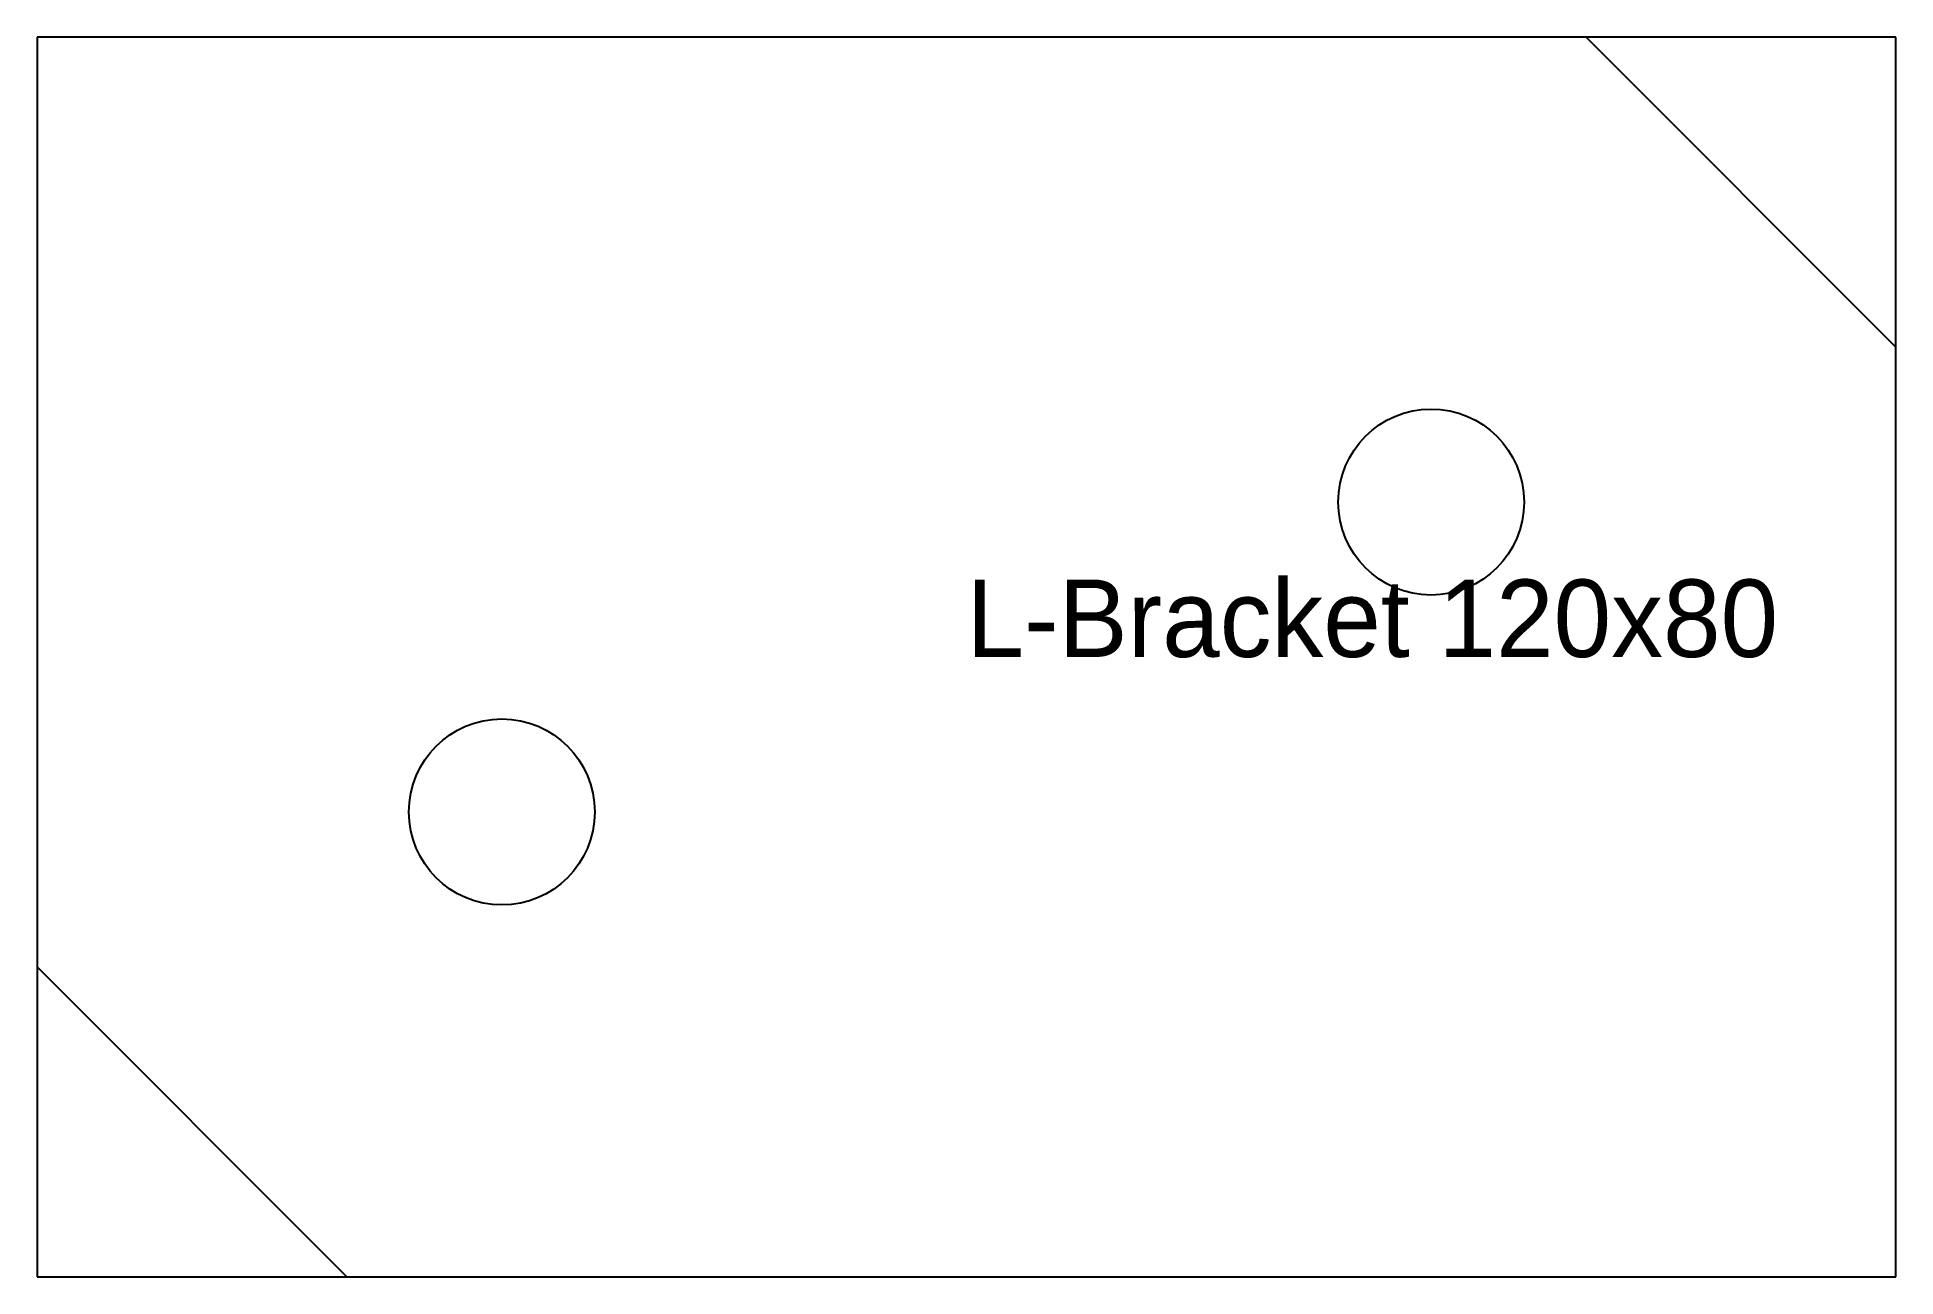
# Model space of a CAD drawing. Header units: metres. Extents: x 0 to 120, y 0 to 80.
import ezdxf

# ---------------------------------------------------------------- set-up
doc = ezdxf.new("R2010")
doc.units = ezdxf.units.M

msp = doc.modelspace()

# ---------------------------------------------------------------- linework, layer by layer
for p, q in [((120, 80), (0, 80)), ((0, 80), (0, 0)), ((120, 80), (100, 80)), ((100, 80), (120, 60)), ((120, 0), (120, 80)), ((20, 0), (0, 20)), ((0, 0), (120, 0)), ((0, 0), (20, 0))]:
    msp.add_line(p, q)
for centre in [(90, 50), (30, 30)]:
    msp.add_circle(centre, 6)

# ---------------------------------------------------------------- texts
at = {"layer": 'TEXT'}
msp.add_text('L-Bracket 120x80', height=5, dxfattribs=at).set_placement((60, 40))

doc.saveas('drawing.dxf')
